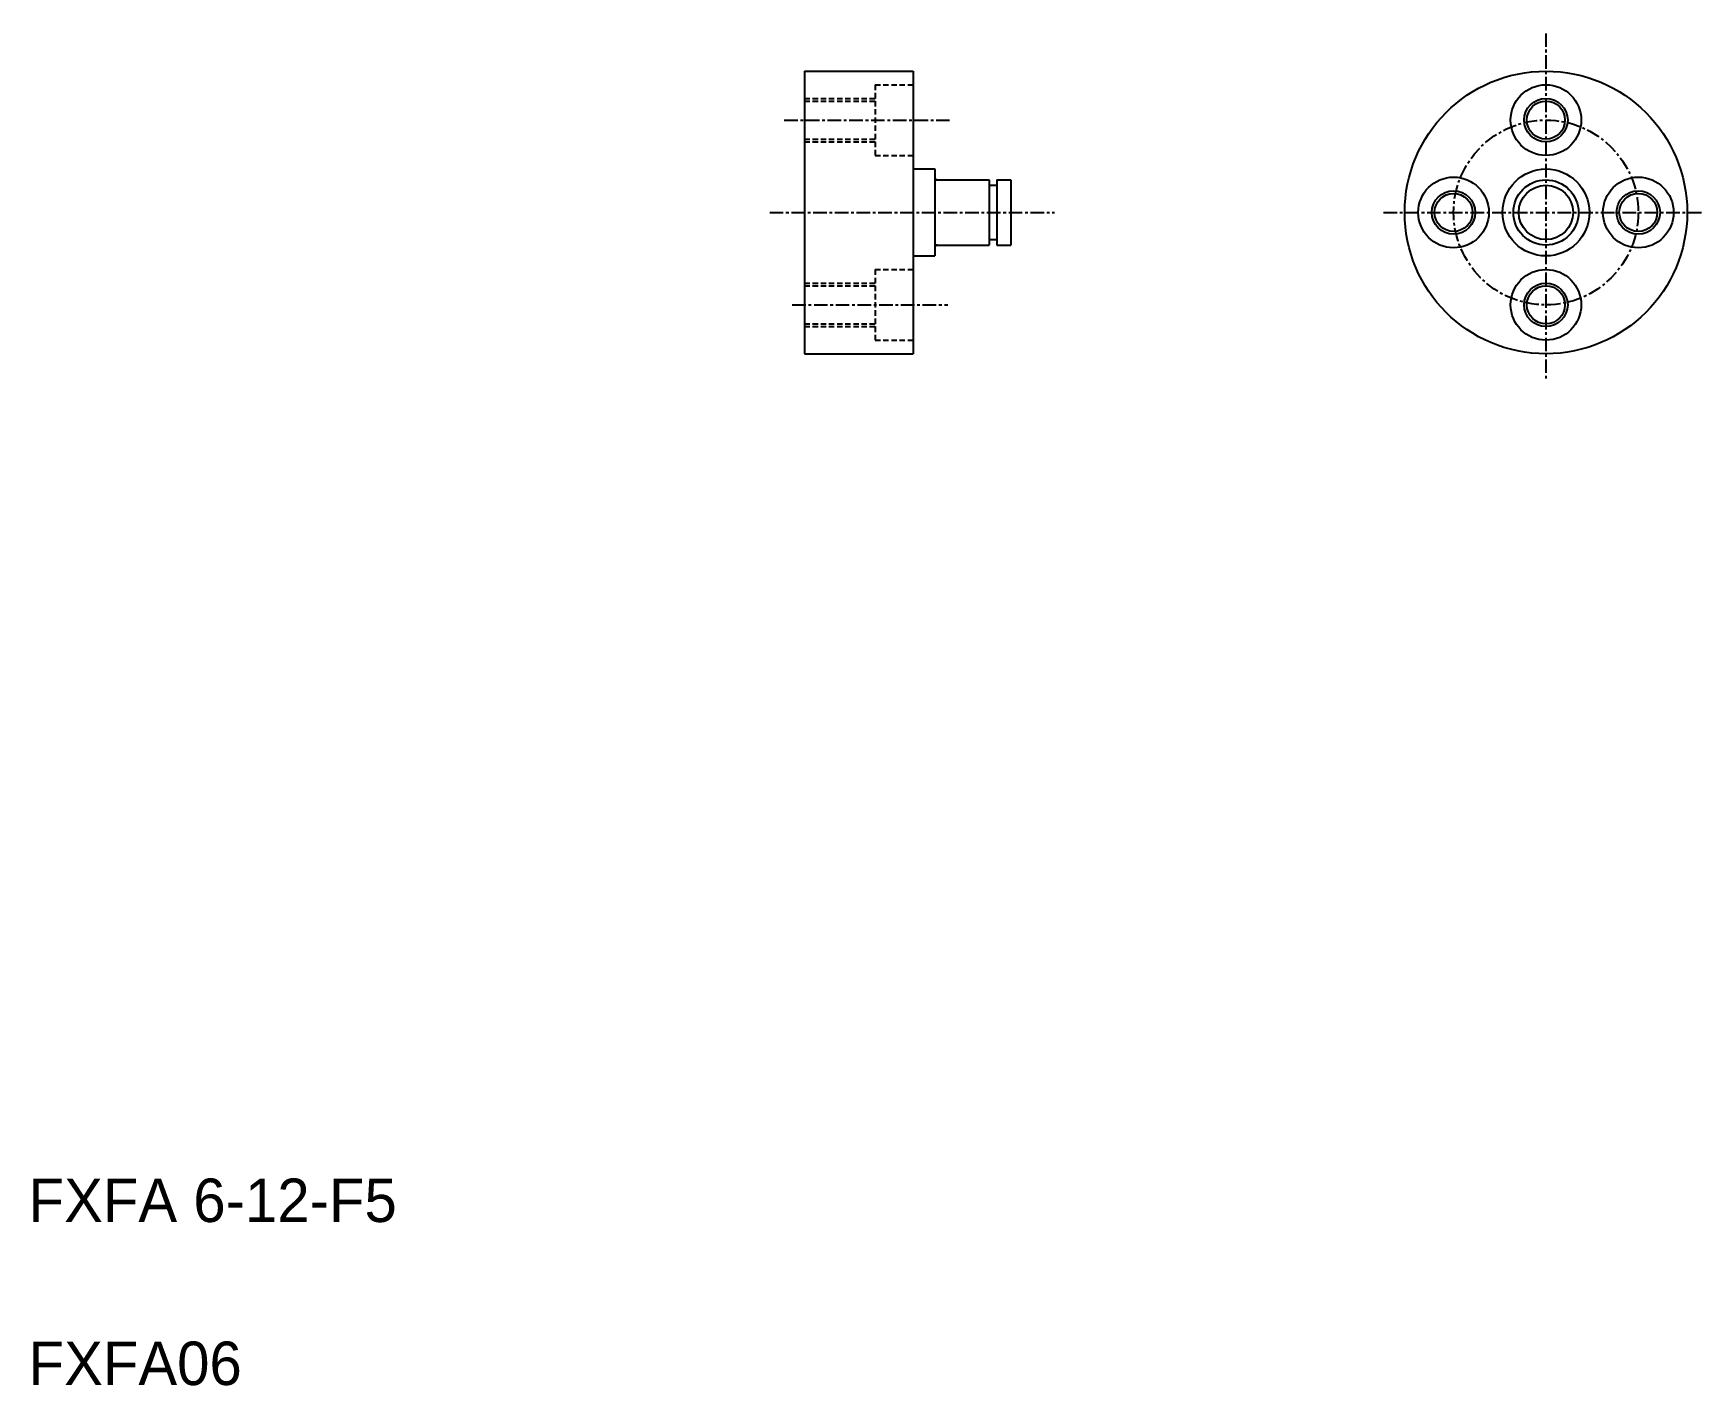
# Model space of a CAD drawing. Extents: x -15 to 139, y 132 to 256.
import ezdxf

# ---------------------------------------------------------------- set-up
doc = ezdxf.new("R2010")
doc.units = 0
doc.linetypes.add('CENTER', pattern=[2, 1.25, -0.25, 0.25, -0.25])
doc.linetypes.add('DASHED', pattern=[0.75, 0.5, -0.25])
doc.layers.get('0').update_dxf_attribs({"linetype": 'CONTINUOUS'})
doc.layers.add('CENTER', color=1, linetype='CENTER')

msp = doc.modelspace()

# ---------------------------------------------------------------- linework, layer by layer
at = {"color": 7, "linetype": 'CONTINUOUS'}
for p, q in [((56.3, 252.74), (56.3, 226.74)), ((56.3, 252.74), (66.3, 252.74)), ((66.3, 252.74), (66.3, 226.74)), ((66.3, 243.74), (68.3, 243.74)), ((68.3, 243.74), (68.3, 235.74)), ((68.5, 242.74), (73.3, 242.74)), ((73.3, 242.74), (73.3, 236.74)), ((74, 242.74), (74, 236.74)), ((74, 242.74), (75.3, 242.74)), ((75.3, 242.74), (75.3, 236.74)), ((73.3, 242.24), (74, 242.24)), ((66.3, 239.74), (66.3, 239.74)), ((68.5, 236.74), (73.3, 236.74)), ((73.3, 237.24), (74, 237.24)), ((74, 236.74), (75.3, 236.74)), ((66.3, 235.74), (68.3, 235.74)), ((56.3, 226.74), (66.3, 226.74))]:
    msp.add_line(p, q, dxfattribs=at)
at = {"color": 3, "linetype": 'DASHED'}
for p, q in [((62.8, 251.49), (62.8, 244.99)), ((62.8, 251.49), (66.3, 251.49)), ((56.3, 250.24), (62.8, 250.24)), ((56.3, 249.99), (62.8, 249.99)), ((56.3, 246.49), (62.8, 246.49)), ((56.3, 246.24), (62.8, 246.24)), ((66.3, 246.24), (66.3, 246.24)), ((62.8, 244.99), (66.3, 244.99)), ((62.8, 234.49), (66.3, 234.49)), ((62.8, 234.49), (62.8, 227.99)), ((56.3, 233.24), (62.8, 233.24)), ((56.3, 232.99), (62.8, 232.99)), ((56.3, 229.49), (62.8, 229.49)), ((56.3, 229.24), (62.8, 229.24)), ((62.8, 227.99), (66.3, 227.99))]:
    msp.add_line(p, q, dxfattribs=at)
at = {"color": 7, "linetype": 'CONTINUOUS'}
for centre, radius in [((124.54, 239.74), 13), ((124.54, 248.24), 3.25), ((124.54, 248.24), 1.75), ((116.04, 239.74), 3.25), ((124.54, 239.74), 4), ((124.54, 239.74), 3), ((133.04, 239.74), 3.25), ((116.04, 239.74), 1.75), ((133.04, 239.74), 1.75), ((124.54, 231.24), 3.25), ((124.54, 231.24), 1.75)]:
    msp.add_circle(centre, radius, dxfattribs=at)
at = {"color": 3, "linetype": 'CONTINUOUS'}
for centre, radius in [((124.54, 248.24), 2), ((116.04, 239.74), 2), ((124.54, 239.74), 2.5), ((133.04, 239.74), 2), ((124.54, 231.24), 2)]:
    msp.add_circle(centre, radius, dxfattribs=at)
at = {"color": 7, "linetype": 'CONTINUOUS'}
for centre, start, end in [((68.5, 242.94), 180, 270), ((68.5, 236.54), 90, 180)]:
    msp.add_arc(centre, 0.2, start, end, dxfattribs=at)
at = {"layer": 'CENTER', "color": 1, "linetype": 'CENTER'}
for p, q in [((124.54, 256.22), (124.54, 224.44)), ((54.43, 248.24), (69.66, 248.24)), ((53.1, 239.74), (79.32, 239.74)), ((109.6, 239.74), (138.87, 239.74)), ((55.18, 231.24), (69.51, 231.24))]:
    msp.add_line(p, q, dxfattribs=at)
msp.add_circle((124.54, 239.74), 8.5, dxfattribs=at)

# ---------------------------------------------------------------- texts
at = {"color": 7, "linetype": 'CONTINUOUS'}
for s, p in [('FXFA 6-12-F5', (-15.1, 146.85)), ('FXFA06', (-15.1, 131.85))]:
    msp.add_text(s, height=4, dxfattribs=at).set_placement(p)

doc.saveas('drawing.dxf')
